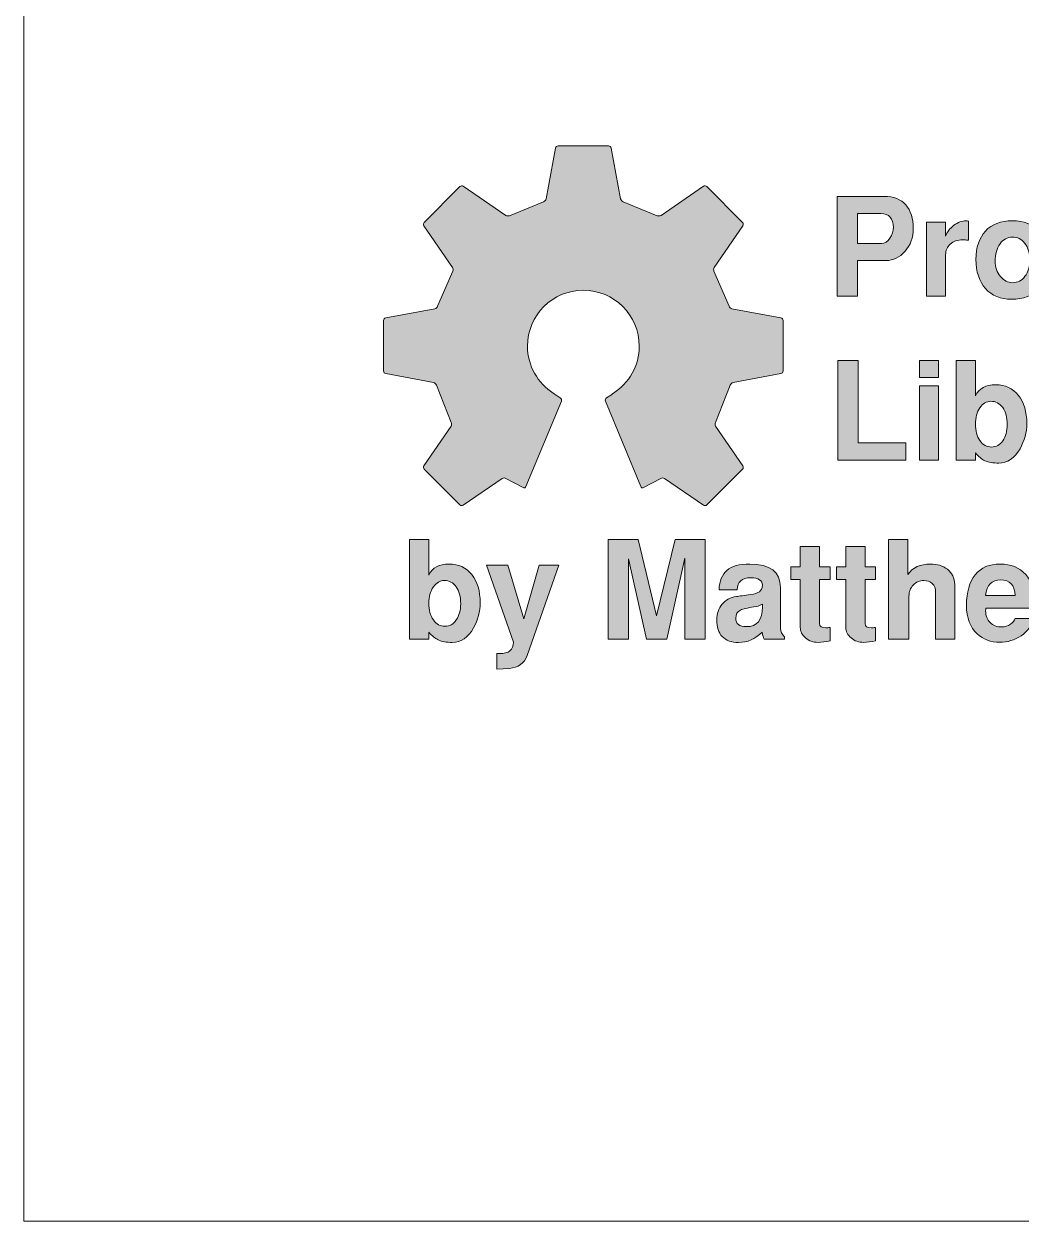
# Model space of a CAD drawing. Header units: inches. Extents: x 0.85 to 9.83, y -3.82 to -0.79.
# Drawn here: x 7.767 to 8.679, y -3.804 to -2.709 of the extents above; entities that cross this region are included whole.
import ezdxf

# ---------------------------------------------------------------- set-up
doc = ezdxf.new("R2010")
doc.units = ezdxf.units.IN
doc.header["$MEASUREMENT"] = 0
doc.layers.add('Layer 1', color=7, linetype='Continuous')

# ---------------------------------------------------------------- blocks, each defined once
blk = doc.blocks.new('block 58')
at = {"layer": 'Layer 1', "true_color": 0xed1f24}
h = blk.add_hatch(color=240, dxfattribs=at)
h.dxf.hatch_style = 2
edge = h.paths.add_edge_path()
edge.add_spline(control_points=[(8.4595, -2.9775), (8.4595, -2.9775), (8.4146, -2.9692), (8.4146, -2.9692), (8.4136, -2.969), (8.4124, -2.9679), (8.412, -2.9669), (8.412, -2.9669), (8.3982, -2.9348), (8.3982, -2.9348), (8.3977, -2.9338), (8.3978, -2.9322), (8.3985, -2.9313), (8.3985, -2.9313), (8.4246, -2.8932), (8.4246, -2.8932), (8.4252, -2.8923), (8.4251, -2.8909), (8.4243, -2.8901), (8.4243, -2.8901), (8.3916, -2.8574), (8.3916, -2.8574), (8.3909, -2.8566), (8.3895, -2.8565), (8.3885, -2.8571), (8.3885, -2.8571), (8.3498, -2.8837), (8.3498, -2.8837), (8.3488, -2.8844), (8.3473, -2.8845), (8.3463, -2.884), (8.3463, -2.884), (8.3151, -2.8713), (8.3151, -2.8713), (8.3141, -2.8709), (8.3131, -2.8697), (8.3128, -2.8686), (8.3128, -2.8686), (8.3042, -2.8222), (8.3042, -2.8222), (8.304, -2.8211), (8.3029, -2.8202), (8.3018, -2.8202), (8.3018, -2.8202), (8.2556, -2.8202), (8.2556, -2.8202), (8.2545, -2.8202), (8.2534, -2.8211), (8.2532, -2.8222), (8.2532, -2.8222), (8.2446, -2.8686), (8.2446, -2.8686), (8.2444, -2.8697), (8.2433, -2.8709), (8.2423, -2.8713), (8.2423, -2.8713), (8.2111, -2.884), (8.2111, -2.884), (8.2102, -2.8845), (8.2086, -2.8844), (8.2077, -2.8837), (8.2077, -2.8837), (8.1689, -2.8571), (8.1689, -2.8571), (8.1679, -2.8565), (8.1666, -2.8566), (8.1658, -2.8574), (8.1658, -2.8574), (8.1331, -2.8901), (8.1331, -2.8901), (8.1323, -2.8909), (8.1322, -2.8923), (8.1328, -2.8932), (8.1328, -2.8932), (8.159, -2.9313), (8.159, -2.9313), (8.1596, -2.9322), (8.1597, -2.9338), (8.1592, -2.9348), (8.1592, -2.9348), (8.1454, -2.9669), (8.1454, -2.9669), (8.1451, -2.9679), (8.1439, -2.969), (8.1428, -2.9692), (8.1428, -2.9692), (8.0979, -2.9775), (8.0979, -2.9775), (8.0968, -2.9777), (8.0959, -2.9788), (8.0959, -2.9799), (8.0959, -2.9799), (8.0959, -3.0261), (8.0959, -3.0261), (8.0959, -3.0272), (8.0968, -3.0283), (8.0979, -3.0285), (8.0979, -3.0285), (8.1417, -3.0367), (8.1417, -3.0367), (8.1428, -3.0369), (8.1439, -3.0379), (8.1443, -3.039), (8.1443, -3.039), (8.1579, -3.0731), (8.1579, -3.0731), (8.1584, -3.0741), (8.1583, -3.0757), (8.1577, -3.0766), (8.1577, -3.0766), (8.1328, -3.1129), (8.1328, -3.1129), (8.1322, -3.1138), (8.1323, -3.1152), (8.1331, -3.116), (8.1331, -3.116), (8.1658, -3.1486), (8.1658, -3.1486), (8.1666, -3.1494), (8.1679, -3.1495), (8.1689, -3.1489), (8.1689, -3.1489), (8.2045, -3.1245), (8.2045, -3.1245), (8.2054, -3.1238), (8.2069, -3.1238), (8.2079, -3.1244), (8.2079, -3.1244), (8.2236, -3.1327), (8.2236, -3.1327), (8.2246, -3.1333), (8.2257, -3.1328), (8.2262, -3.1318), (8.2262, -3.1318), (8.2586, -3.0536), (8.2586, -3.0536), (8.259, -3.0525), (8.2586, -3.0512), (8.2576, -3.0506), (8.2576, -3.0506), (8.2537, -3.0482), (8.2537, -3.0482), (8.2529, -3.0478), (8.252, -3.047), (8.2512, -3.0463), (8.237, -3.0373), (8.2276, -3.0214), (8.2276, -3.0033), (8.2276, -2.9751), (8.2505, -2.9522), (8.2787, -2.9522), (8.3069, -2.9522), (8.3298, -2.9751), (8.3298, -3.0033), (8.3298, -3.0214), (8.3204, -3.0373), (8.3062, -3.0463), (8.3054, -3.047), (8.3045, -3.0478), (8.3037, -3.0482), (8.3037, -3.0482), (8.2998, -3.0506), (8.2998, -3.0506), (8.2989, -3.0512), (8.2984, -3.0525), (8.2989, -3.0536), (8.2989, -3.0536), (8.3312, -3.1318), (8.3312, -3.1318), (8.3317, -3.1328), (8.3328, -3.1333), (8.3338, -3.1327), (8.3338, -3.1327), (8.3495, -3.1244), (8.3495, -3.1244), (8.3505, -3.1238), (8.352, -3.1238), (8.3529, -3.1245), (8.3529, -3.1245), (8.3885, -3.1489), (8.3885, -3.1489), (8.3895, -3.1495), (8.3909, -3.1494), (8.3916, -3.1486), (8.3916, -3.1486), (8.4243, -3.116), (8.4243, -3.116), (8.4251, -3.1152), (8.4252, -3.1138), (8.4246, -3.1129), (8.4246, -3.1129), (8.3997, -3.0766), (8.3997, -3.0766), (8.3991, -3.0757), (8.399, -3.0741), (8.3995, -3.0731), (8.3995, -3.0731), (8.4131, -3.039), (8.4131, -3.039), (8.4135, -3.0379), (8.4146, -3.0369), (8.4157, -3.0367), (8.4157, -3.0367), (8.4595, -3.0285), (8.4595, -3.0285), (8.4606, -3.0283), (8.4615, -3.0272), (8.4615, -3.0261), (8.4615, -3.0261), (8.4615, -2.9799), (8.4615, -2.9799), (8.4615, -2.9788), (8.4606, -2.9777), (8.4595, -2.9775)], knot_values=[0, 0, 0, 0, 0.013889, 0.013889, 0.013889, 0.027778, 0.027778, 0.027778, 0.041667, 0.041667, 0.041667, 0.055556, 0.055556, 0.055556, 0.069444, 0.069444, 0.069444, 0.083333, 0.083333, 0.083333, 0.097222, 0.097222, 0.097222, 0.111111, 0.111111, 0.111111, 0.125, 0.125, 0.125, 0.138889, 0.138889, 0.138889, 0.152778, 0.152778, 0.152778, 0.166667, 0.166667, 0.166667, 0.180556, 0.180556, 0.180556, 0.194444, 0.194444, 0.194444, 0.208333, 0.208333, 0.208333, 0.222222, 0.222222, 0.222222, 0.236111, 0.236111, 0.236111, 0.25, 0.25, 0.25, 0.263889, 0.263889, 0.263889, 0.277778, 0.277778, 0.277778, 0.291667, 0.291667, 0.291667, 0.305556, 0.305556, 0.305556, 0.319444, 0.319444, 0.319444, 0.333333, 0.333333, 0.333333, 0.347222, 0.347222, 0.347222, 0.361111, 0.361111, 0.361111, 0.375, 0.375, 0.375, 0.388889, 0.388889, 0.388889, 0.402778, 0.402778, 0.402778, 0.416667, 0.416667, 0.416667, 0.430556, 0.430556, 0.430556, 0.444444, 0.444444, 0.444444, 0.458333, 0.458333, 0.458333, 0.472222, 0.472222, 0.472222, 0.486111, 0.486111, 0.486111, 0.5, 0.5, 0.5, 0.513889, 0.513889, 0.513889, 0.527778, 0.527778, 0.527778, 0.541667, 0.541667, 0.541667, 0.555556, 0.555556, 0.555556, 0.569444, 0.569444, 0.569444, 0.583333, 0.583333, 0.583333, 0.597222, 0.597222, 0.597222, 0.611111, 0.611111, 0.611111, 0.625, 0.625, 0.625, 0.638889, 0.638889, 0.638889, 0.652778, 0.652778, 0.652778, 0.666667, 0.666667, 0.666667, 0.680556, 0.680556, 0.680556, 0.694444, 0.694444, 0.694444, 0.708333, 0.708333, 0.708333, 0.722222, 0.722222, 0.722222, 0.736111, 0.736111, 0.736111, 0.75, 0.75, 0.75, 0.763889, 0.763889, 0.763889, 0.777778, 0.777778, 0.777778, 0.791667, 0.791667, 0.791667, 0.805556, 0.805556, 0.805556, 0.819444, 0.819444, 0.819444, 0.833333, 0.833333, 0.833333, 0.847222, 0.847222, 0.847222, 0.861111, 0.861111, 0.861111, 0.875, 0.875, 0.875, 0.888889, 0.888889, 0.888889, 0.902778, 0.902778, 0.902778, 0.916667, 0.916667, 0.916667, 0.930556, 0.930556, 0.930556, 0.944444, 0.944444, 0.944444, 0.958333, 0.958333, 0.958333, 0.972222, 0.972222, 0.972222, 0.986111, 0.986111, 0.986111, 0.986111], degree=3, periodic=0)
edge.add_line((8.4595, -2.9775), (8.4595, -2.9775))
at = {"layer": 'Layer 1', "lineweight": 0}
blk.add_open_spline([(8.4595, -2.9775), (8.4595, -2.9775), (8.4146, -2.9692), (8.4146, -2.9692), (8.4136, -2.969), (8.4124, -2.9679), (8.412, -2.9669), (8.412, -2.9669), (8.3982, -2.9348), (8.3982, -2.9348), (8.3977, -2.9338), (8.3978, -2.9322), (8.3985, -2.9313), (8.3985, -2.9313), (8.4246, -2.8932), (8.4246, -2.8932), (8.4252, -2.8923), (8.4251, -2.8909), (8.4243, -2.8901), (8.4243, -2.8901), (8.3916, -2.8574), (8.3916, -2.8574), (8.3909, -2.8566), (8.3895, -2.8565), (8.3885, -2.8571), (8.3885, -2.8571), (8.3498, -2.8837), (8.3498, -2.8837), (8.3488, -2.8844), (8.3473, -2.8845), (8.3463, -2.884), (8.3463, -2.884), (8.3151, -2.8713), (8.3151, -2.8713), (8.3141, -2.8709), (8.3131, -2.8697), (8.3128, -2.8686), (8.3128, -2.8686), (8.3042, -2.8222), (8.3042, -2.8222), (8.304, -2.8211), (8.3029, -2.8202), (8.3018, -2.8202), (8.3018, -2.8202), (8.2556, -2.8202), (8.2556, -2.8202), (8.2545, -2.8202), (8.2534, -2.8211), (8.2532, -2.8222), (8.2532, -2.8222), (8.2446, -2.8686), (8.2446, -2.8686), (8.2444, -2.8697), (8.2433, -2.8709), (8.2423, -2.8713), (8.2423, -2.8713), (8.2111, -2.884), (8.2111, -2.884), (8.2102, -2.8845), (8.2086, -2.8844), (8.2077, -2.8837), (8.2077, -2.8837), (8.1689, -2.8571), (8.1689, -2.8571), (8.1679, -2.8565), (8.1666, -2.8566), (8.1658, -2.8574), (8.1658, -2.8574), (8.1331, -2.8901), (8.1331, -2.8901), (8.1323, -2.8909), (8.1322, -2.8923), (8.1328, -2.8932), (8.1328, -2.8932), (8.159, -2.9313), (8.159, -2.9313), (8.1596, -2.9322), (8.1597, -2.9338), (8.1592, -2.9348), (8.1592, -2.9348), (8.1454, -2.9669), (8.1454, -2.9669), (8.1451, -2.9679), (8.1439, -2.969), (8.1428, -2.9692), (8.1428, -2.9692), (8.0979, -2.9775), (8.0979, -2.9775), (8.0968, -2.9777), (8.0959, -2.9788), (8.0959, -2.9799), (8.0959, -2.9799), (8.0959, -3.0261), (8.0959, -3.0261), (8.0959, -3.0272), (8.0968, -3.0283), (8.0979, -3.0285), (8.0979, -3.0285), (8.1417, -3.0367), (8.1417, -3.0367), (8.1428, -3.0369), (8.1439, -3.0379), (8.1443, -3.039), (8.1443, -3.039), (8.1579, -3.0731), (8.1579, -3.0731), (8.1584, -3.0741), (8.1583, -3.0757), (8.1577, -3.0766), (8.1577, -3.0766), (8.1328, -3.1129), (8.1328, -3.1129), (8.1322, -3.1138), (8.1323, -3.1152), (8.1331, -3.116), (8.1331, -3.116), (8.1658, -3.1486), (8.1658, -3.1486), (8.1666, -3.1494), (8.1679, -3.1495), (8.1689, -3.1489), (8.1689, -3.1489), (8.2045, -3.1245), (8.2045, -3.1245), (8.2054, -3.1238), (8.2069, -3.1238), (8.2079, -3.1244), (8.2079, -3.1244), (8.2236, -3.1327), (8.2236, -3.1327), (8.2246, -3.1333), (8.2257, -3.1328), (8.2262, -3.1318), (8.2262, -3.1318), (8.2586, -3.0536), (8.2586, -3.0536), (8.259, -3.0525), (8.2586, -3.0512), (8.2576, -3.0506), (8.2576, -3.0506), (8.2537, -3.0482), (8.2537, -3.0482), (8.2529, -3.0478), (8.252, -3.047), (8.2512, -3.0463), (8.237, -3.0373), (8.2276, -3.0214), (8.2276, -3.0033), (8.2276, -2.9751), (8.2505, -2.9522), (8.2787, -2.9522), (8.3069, -2.9522), (8.3298, -2.9751), (8.3298, -3.0033), (8.3298, -3.0214), (8.3204, -3.0373), (8.3062, -3.0463), (8.3054, -3.047), (8.3045, -3.0478), (8.3037, -3.0482), (8.3037, -3.0482), (8.2998, -3.0506), (8.2998, -3.0506), (8.2989, -3.0512), (8.2984, -3.0525), (8.2989, -3.0536), (8.2989, -3.0536), (8.3312, -3.1318), (8.3312, -3.1318), (8.3317, -3.1328), (8.3328, -3.1333), (8.3338, -3.1327), (8.3338, -3.1327), (8.3495, -3.1244), (8.3495, -3.1244), (8.3505, -3.1238), (8.352, -3.1238), (8.3529, -3.1245), (8.3529, -3.1245), (8.3885, -3.1489), (8.3885, -3.1489), (8.3895, -3.1495), (8.3909, -3.1494), (8.3916, -3.1486), (8.3916, -3.1486), (8.4243, -3.116), (8.4243, -3.116), (8.4251, -3.1152), (8.4252, -3.1138), (8.4246, -3.1129), (8.4246, -3.1129), (8.3997, -3.0766), (8.3997, -3.0766), (8.3991, -3.0757), (8.399, -3.0741), (8.3995, -3.0731), (8.3995, -3.0731), (8.4131, -3.039), (8.4131, -3.039), (8.4135, -3.0379), (8.4146, -3.0369), (8.4157, -3.0367), (8.4157, -3.0367), (8.4595, -3.0285), (8.4595, -3.0285), (8.4606, -3.0283), (8.4615, -3.0272), (8.4615, -3.0261), (8.4615, -3.0261), (8.4615, -2.9799), (8.4615, -2.9799), (8.4615, -2.9788), (8.4606, -2.9777), (8.4595, -2.9775)], degree=3, knots=[0, 0, 0, 0, 1, 1, 1, 2, 2, 2, 3, 3, 3, 4, 4, 4, 5, 5, 5, 6, 6, 6, 7, 7, 7, 8, 8, 8, 9, 9, 9, 10, 10, 10, 11, 11, 11, 12, 12, 12, 13, 13, 13, 14, 14, 14, 15, 15, 15, 16, 16, 16, 17, 17, 17, 18, 18, 18, 19, 19, 19, 20, 20, 20, 21, 21, 21, 22, 22, 22, 23, 23, 23, 24, 24, 24, 25, 25, 25, 26, 26, 26, 27, 27, 27, 28, 28, 28, 29, 29, 29, 30, 30, 30, 31, 31, 31, 32, 32, 32, 33, 33, 33, 34, 34, 34, 35, 35, 35, 36, 36, 36, 37, 37, 37, 38, 38, 38, 39, 39, 39, 40, 40, 40, 41, 41, 41, 42, 42, 42, 43, 43, 43, 44, 44, 44, 45, 45, 45, 46, 46, 46, 47, 47, 47, 48, 48, 48, 49, 49, 49, 50, 50, 50, 51, 51, 51, 52, 52, 52, 53, 53, 53, 54, 54, 54, 55, 55, 55, 56, 56, 56, 57, 57, 57, 58, 58, 58, 59, 59, 59, 60, 60, 60, 61, 61, 61, 62, 62, 62, 63, 63, 63, 64, 64, 64, 65, 65, 65, 66, 66, 66, 67, 67, 67, 68, 68, 68, 69, 69, 69, 70, 70, 70, 71, 71, 71, 71], dxfattribs=at)
blk = doc.blocks.new('block 60')
at = {"layer": 'Layer 1', "true_color": 0xed1f24}
h = blk.add_hatch(color=240, dxfattribs=at)
h.dxf.hatch_style = 2
edge = h.paths.add_edge_path()
edge.add_spline(control_points=[(8.5805, -2.8956), (8.5805, -2.904), (8.578, -2.911), (8.573, -2.9166), (8.568, -2.9222), (8.5622, -2.9251), (8.5557, -2.9251), (8.5557, -2.9251), (8.5296, -2.9251), (8.5296, -2.9251), (8.5296, -2.9251), (8.5296, -2.9576), (8.5296, -2.9576), (8.5296, -2.9576), (8.5109, -2.9576), (8.5109, -2.9576), (8.5109, -2.9576), (8.5109, -2.8664), (8.5109, -2.8664), (8.5109, -2.8664), (8.5537, -2.8664), (8.5537, -2.8664), (8.5626, -2.8664), (8.5692, -2.869), (8.5737, -2.8742), (8.5782, -2.8794), (8.5805, -2.8865), (8.5805, -2.8956)], knot_values=[0, 0, 0, 0, 1, 1, 1, 2, 2, 2, 3, 3, 3, 4, 4, 4, 5, 5, 5, 6, 6, 6, 7, 7, 7, 8, 8, 8, 9, 9, 9, 9], degree=3, periodic=1)
edge = h.paths.add_edge_path()
edge.add_spline(control_points=[(8.5624, -2.8944), (8.5624, -2.8907), (8.5614, -2.8877), (8.5594, -2.8854), (8.5574, -2.8832), (8.5546, -2.8821), (8.551, -2.8821), (8.551, -2.8821), (8.5296, -2.8821), (8.5296, -2.8821), (8.5296, -2.8821), (8.5296, -2.9094), (8.5296, -2.9094), (8.5296, -2.9094), (8.5515, -2.9094), (8.5515, -2.9094), (8.5545, -2.9094), (8.5571, -2.9078), (8.5592, -2.9046), (8.5613, -2.9016), (8.5624, -2.8982), (8.5624, -2.8944)], knot_values=[0, 0, 0, 0, 1, 1, 1, 2, 2, 2, 3, 3, 3, 4, 4, 4, 5, 5, 5, 6, 6, 6, 7, 7, 7, 7], degree=3, periodic=1)
h = blk.add_hatch(color=240, dxfattribs=at)
h.dxf.hatch_style = 2
edge = h.paths.add_edge_path()
edge.add_spline(control_points=[(8.631, -2.9064), (8.6286, -2.9062), (8.6269, -2.9061), (8.6259, -2.9061), (8.6209, -2.9061), (8.6171, -2.9074), (8.6143, -2.91), (8.6115, -2.9126), (8.6101, -2.9159), (8.6101, -2.9199), (8.6101, -2.9199), (8.6101, -2.9576), (8.6101, -2.9576), (8.6101, -2.9576), (8.5926, -2.9576), (8.5926, -2.9576), (8.5926, -2.9576), (8.5926, -2.8898), (8.5926, -2.8898), (8.5926, -2.8898), (8.6101, -2.8898), (8.6101, -2.8898), (8.6101, -2.8898), (8.6101, -2.9029), (8.6101, -2.9029), (8.6114, -2.8989), (8.6139, -2.8956), (8.6176, -2.8928), (8.6214, -2.8901), (8.6251, -2.8887), (8.6289, -2.8887), (8.6293, -2.8887), (8.63, -2.8888), (8.631, -2.8889), (8.631, -2.8889), (8.631, -2.9064), (8.631, -2.9064)], knot_values=[0, 0, 0, 0, 1, 1, 1, 2, 2, 2, 3, 3, 3, 4, 4, 4, 5, 5, 5, 6, 6, 6, 7, 7, 7, 8, 8, 8, 9, 9, 9, 10, 10, 10, 11, 11, 11, 12, 12, 12, 12], degree=3, periodic=1)
h = blk.add_hatch(color=240, dxfattribs=at)
h.dxf.hatch_style = 2
edge = h.paths.add_edge_path()
edge.add_spline(control_points=[(8.7046, -2.9246), (8.7046, -2.936), (8.7016, -2.9448), (8.6957, -2.9511), (8.6897, -2.9573), (8.6813, -2.9604), (8.6705, -2.9604), (8.6604, -2.9604), (8.6524, -2.9572), (8.6466, -2.9507), (8.6408, -2.9442), (8.6379, -2.9353), (8.6379, -2.9241), (8.6379, -2.913), (8.6408, -2.9043), (8.6466, -2.8981), (8.6524, -2.8918), (8.6606, -2.8887), (8.6712, -2.8887), (8.6817, -2.8887), (8.6899, -2.8919), (8.6958, -2.8982), (8.7017, -2.9045), (8.7046, -2.9133), (8.7046, -2.9246)], knot_values=[0, 0, 0, 0, 1, 1, 1, 2, 2, 2, 3, 3, 3, 4, 4, 4, 5, 5, 5, 6, 6, 6, 7, 7, 7, 8, 8, 8, 8], degree=3, periodic=1)
edge = h.paths.add_edge_path()
edge.add_spline(control_points=[(8.6871, -2.9246), (8.6871, -2.9184), (8.6856, -2.9133), (8.6826, -2.9094), (8.6796, -2.9055), (8.6758, -2.9036), (8.6712, -2.9036), (8.6666, -2.9036), (8.6629, -2.9056), (8.6599, -2.9098), (8.657, -2.9139), (8.6555, -2.9193), (8.6555, -2.9257), (8.6555, -2.9311), (8.657, -2.9358), (8.6602, -2.9396), (8.6633, -2.9434), (8.6671, -2.9453), (8.6715, -2.9453), (8.6761, -2.9453), (8.6798, -2.9434), (8.6827, -2.9395), (8.6856, -2.9357), (8.6871, -2.9307), (8.6871, -2.9246)], knot_values=[0, 0, 0, 0, 1, 1, 1, 2, 2, 2, 3, 3, 3, 4, 4, 4, 5, 5, 5, 6, 6, 6, 7, 7, 7, 8, 8, 8, 8], degree=3, periodic=1)
h = blk.add_hatch(color=240, dxfattribs=at)
h.dxf.hatch_style = 2
h.paths.add_polyline_path([(8.5737, -3.1076), (8.5114, -3.1076), (8.5114, -3.0164), (8.5301, -3.0164), (8.5301, -3.0919), (8.5737, -3.0919)])
h = blk.add_hatch(color=240, dxfattribs=at)
h.dxf.hatch_style = 2
h.paths.add_polyline_path([(8.6037, -3.0321), (8.5862, -3.0321), (8.5862, -3.0164), (8.6037, -3.0164)])
h.paths.add_polyline_path([(8.6037, -3.1076), (8.5862, -3.1076), (8.5862, -3.0398), (8.6037, -3.0398)])
h = blk.add_hatch(color=240, dxfattribs=at)
h.dxf.hatch_style = 2
edge = h.paths.add_edge_path()
edge.add_spline(control_points=[(8.6844, -3.0741), (8.6844, -3.0822), (8.6823, -3.0899), (8.6782, -3.0972), (8.6732, -3.106), (8.6667, -3.1104), (8.6587, -3.1104), (8.6536, -3.1104), (8.6493, -3.1097), (8.646, -3.1082), (8.6431, -3.1068), (8.6402, -3.1044), (8.6374, -3.1011), (8.6374, -3.1011), (8.6374, -3.1076), (8.6374, -3.1076), (8.6374, -3.1076), (8.6199, -3.1076), (8.6199, -3.1076), (8.6199, -3.1076), (8.6199, -3.0164), (8.6199, -3.0164), (8.6199, -3.0164), (8.6374, -3.0164), (8.6374, -3.0164), (8.6374, -3.0164), (8.6374, -3.0488), (8.6374, -3.0488), (8.6406, -3.0421), (8.6468, -3.0387), (8.6559, -3.0387), (8.6646, -3.0387), (8.6715, -3.0419), (8.6767, -3.0484), (8.6818, -3.0549), (8.6844, -3.0635), (8.6844, -3.0741)], knot_values=[0, 0, 0, 0, 1, 1, 1, 2, 2, 2, 3, 3, 3, 4, 4, 4, 5, 5, 5, 6, 6, 6, 7, 7, 7, 8, 8, 8, 9, 9, 9, 10, 10, 10, 11, 11, 11, 12, 12, 12, 12], degree=3, periodic=1)
edge = h.paths.add_edge_path()
edge.add_spline(control_points=[(8.6665, -3.0751), (8.6665, -3.0686), (8.6651, -3.0635), (8.6624, -3.0596), (8.6596, -3.0557), (8.656, -3.0538), (8.6515, -3.0538), (8.6476, -3.0538), (8.6443, -3.0558), (8.6415, -3.0597), (8.6387, -3.0637), (8.6374, -3.0687), (8.6374, -3.0747), (8.6374, -3.0809), (8.6387, -3.0859), (8.6415, -3.0898), (8.6442, -3.0937), (8.6478, -3.0957), (8.6522, -3.0957), (8.6564, -3.0957), (8.6598, -3.0937), (8.6625, -3.0899), (8.6652, -3.086), (8.6665, -3.0811), (8.6665, -3.0751)], knot_values=[0, 0, 0, 0, 1, 1, 1, 2, 2, 2, 3, 3, 3, 4, 4, 4, 5, 5, 5, 6, 6, 6, 7, 7, 7, 8, 8, 8, 8], degree=3, periodic=1)
at = {"layer": 'Layer 1', "lineweight": 0}
for points in [[(8.5737, -3.1076), (8.5114, -3.1076), (8.5114, -3.0164), (8.5301, -3.0164), (8.5301, -3.0919), (8.5737, -3.0919), (8.5737, -3.1076)], [(8.6037, -3.0321), (8.5862, -3.0321), (8.5862, -3.0164), (8.6037, -3.0164), (8.6037, -3.0321)], [(8.6037, -3.1076), (8.5862, -3.1076), (8.5862, -3.0398), (8.6037, -3.0398), (8.6037, -3.1076)]]:
    blk.add_lwpolyline(points, dxfattribs=at)
for points, knots in [([(8.5805, -2.8956), (8.5805, -2.904), (8.578, -2.911), (8.573, -2.9166), (8.568, -2.9222), (8.5622, -2.9251), (8.5557, -2.9251), (8.5557, -2.9251), (8.5296, -2.9251), (8.5296, -2.9251), (8.5296, -2.9251), (8.5296, -2.9576), (8.5296, -2.9576), (8.5296, -2.9576), (8.5109, -2.9576), (8.5109, -2.9576), (8.5109, -2.9576), (8.5109, -2.8664), (8.5109, -2.8664), (8.5109, -2.8664), (8.5537, -2.8664), (8.5537, -2.8664), (8.5626, -2.8664), (8.5692, -2.869), (8.5737, -2.8742), (8.5782, -2.8794), (8.5805, -2.8865), (8.5805, -2.8956)], [0, 0, 0, 0, 1, 1, 1, 2, 2, 2, 3, 3, 3, 4, 4, 4, 5, 5, 5, 6, 6, 6, 7, 7, 7, 8, 8, 8, 9, 9, 9, 9]), ([(8.5624, -2.8944), (8.5624, -2.8907), (8.5614, -2.8877), (8.5594, -2.8854), (8.5574, -2.8832), (8.5546, -2.8821), (8.551, -2.8821), (8.551, -2.8821), (8.5296, -2.8821), (8.5296, -2.8821), (8.5296, -2.8821), (8.5296, -2.9094), (8.5296, -2.9094), (8.5296, -2.9094), (8.5515, -2.9094), (8.5515, -2.9094), (8.5545, -2.9094), (8.5571, -2.9078), (8.5592, -2.9046), (8.5613, -2.9016), (8.5624, -2.8982), (8.5624, -2.8944)], [0, 0, 0, 0, 1, 1, 1, 2, 2, 2, 3, 3, 3, 4, 4, 4, 5, 5, 5, 6, 6, 6, 7, 7, 7, 7]), ([(8.631, -2.9064), (8.6286, -2.9062), (8.6269, -2.9061), (8.6259, -2.9061), (8.6209, -2.9061), (8.6171, -2.9074), (8.6143, -2.91), (8.6115, -2.9126), (8.6101, -2.9159), (8.6101, -2.9199), (8.6101, -2.9199), (8.6101, -2.9576), (8.6101, -2.9576), (8.6101, -2.9576), (8.5926, -2.9576), (8.5926, -2.9576), (8.5926, -2.9576), (8.5926, -2.8898), (8.5926, -2.8898), (8.5926, -2.8898), (8.6101, -2.8898), (8.6101, -2.8898), (8.6101, -2.8898), (8.6101, -2.9029), (8.6101, -2.9029), (8.6114, -2.8989), (8.6139, -2.8956), (8.6176, -2.8928), (8.6214, -2.8901), (8.6251, -2.8887), (8.6289, -2.8887), (8.6293, -2.8887), (8.63, -2.8888), (8.631, -2.8889), (8.631, -2.8889), (8.631, -2.9064), (8.631, -2.9064)], [0, 0, 0, 0, 1, 1, 1, 2, 2, 2, 3, 3, 3, 4, 4, 4, 5, 5, 5, 6, 6, 6, 7, 7, 7, 8, 8, 8, 9, 9, 9, 10, 10, 10, 11, 11, 11, 12, 12, 12, 12]), ([(8.7046, -2.9246), (8.7046, -2.936), (8.7016, -2.9448), (8.6957, -2.9511), (8.6897, -2.9573), (8.6813, -2.9604), (8.6705, -2.9604), (8.6604, -2.9604), (8.6524, -2.9572), (8.6466, -2.9507), (8.6408, -2.9442), (8.6379, -2.9353), (8.6379, -2.9241), (8.6379, -2.913), (8.6408, -2.9043), (8.6466, -2.8981), (8.6524, -2.8918), (8.6606, -2.8887), (8.6712, -2.8887), (8.6817, -2.8887), (8.6899, -2.8919), (8.6958, -2.8982), (8.7017, -2.9045), (8.7046, -2.9133), (8.7046, -2.9246)], [0, 0, 0, 0, 1, 1, 1, 2, 2, 2, 3, 3, 3, 4, 4, 4, 5, 5, 5, 6, 6, 6, 7, 7, 7, 8, 8, 8, 8]), ([(8.6871, -2.9246), (8.6871, -2.9184), (8.6856, -2.9133), (8.6826, -2.9094), (8.6796, -2.9055), (8.6758, -2.9036), (8.6712, -2.9036), (8.6666, -2.9036), (8.6629, -2.9056), (8.6599, -2.9098), (8.657, -2.9139), (8.6555, -2.9193), (8.6555, -2.9257), (8.6555, -2.9311), (8.657, -2.9358), (8.6602, -2.9396), (8.6633, -2.9434), (8.6671, -2.9453), (8.6715, -2.9453), (8.6761, -2.9453), (8.6798, -2.9434), (8.6827, -2.9395), (8.6856, -2.9357), (8.6871, -2.9307), (8.6871, -2.9246)], [0, 0, 0, 0, 1, 1, 1, 2, 2, 2, 3, 3, 3, 4, 4, 4, 5, 5, 5, 6, 6, 6, 7, 7, 7, 8, 8, 8, 8]), ([(8.6844, -3.0741), (8.6844, -3.0822), (8.6823, -3.0899), (8.6782, -3.0972), (8.6732, -3.106), (8.6667, -3.1104), (8.6587, -3.1104), (8.6536, -3.1104), (8.6493, -3.1097), (8.646, -3.1082), (8.6431, -3.1068), (8.6402, -3.1044), (8.6374, -3.1011), (8.6374, -3.1011), (8.6374, -3.1076), (8.6374, -3.1076), (8.6374, -3.1076), (8.6199, -3.1076), (8.6199, -3.1076), (8.6199, -3.1076), (8.6199, -3.0164), (8.6199, -3.0164), (8.6199, -3.0164), (8.6374, -3.0164), (8.6374, -3.0164), (8.6374, -3.0164), (8.6374, -3.0488), (8.6374, -3.0488), (8.6406, -3.0421), (8.6468, -3.0387), (8.6559, -3.0387), (8.6646, -3.0387), (8.6715, -3.0419), (8.6767, -3.0484), (8.6818, -3.0549), (8.6844, -3.0635), (8.6844, -3.0741)], [0, 0, 0, 0, 1, 1, 1, 2, 2, 2, 3, 3, 3, 4, 4, 4, 5, 5, 5, 6, 6, 6, 7, 7, 7, 8, 8, 8, 9, 9, 9, 10, 10, 10, 11, 11, 11, 12, 12, 12, 12]), ([(8.6665, -3.0751), (8.6665, -3.0686), (8.6651, -3.0635), (8.6624, -3.0596), (8.6596, -3.0557), (8.656, -3.0538), (8.6515, -3.0538), (8.6476, -3.0538), (8.6443, -3.0558), (8.6415, -3.0597), (8.6387, -3.0637), (8.6374, -3.0687), (8.6374, -3.0747), (8.6374, -3.0809), (8.6387, -3.0859), (8.6415, -3.0898), (8.6442, -3.0937), (8.6478, -3.0957), (8.6522, -3.0957), (8.6564, -3.0957), (8.6598, -3.0937), (8.6625, -3.0899), (8.6652, -3.086), (8.6665, -3.0811), (8.6665, -3.0751)], [0, 0, 0, 0, 1, 1, 1, 2, 2, 2, 3, 3, 3, 4, 4, 4, 5, 5, 5, 6, 6, 6, 7, 7, 7, 8, 8, 8, 8])]:
    blk.add_open_spline(points, degree=3, knots=knots, dxfattribs=at)
blk = doc.blocks.new('block 59')
at = {"layer": 'Layer 1'}
blk.add_blockref('block 60', (0, 0), dxfattribs=at)
blk = doc.blocks.new('block 61')
at = {"layer": 'Layer 1', "true_color": 0xed1f24}
h = blk.add_hatch(color=240, dxfattribs=at)
h.dxf.hatch_style = 2
edge = h.paths.add_edge_path()
edge.add_spline(control_points=[(8.1843, -3.238), (8.1843, -3.2462), (8.1823, -3.2539), (8.1782, -3.2612), (8.1732, -3.27), (8.1667, -3.2744), (8.1587, -3.2744), (8.1536, -3.2744), (8.1493, -3.2737), (8.146, -3.2722), (8.1431, -3.2707), (8.1402, -3.2684), (8.1373, -3.265), (8.1373, -3.265), (8.1373, -3.2715), (8.1373, -3.2715), (8.1373, -3.2715), (8.1198, -3.2715), (8.1198, -3.2715), (8.1198, -3.2715), (8.1198, -3.1804), (8.1198, -3.1804), (8.1198, -3.1804), (8.1373, -3.1804), (8.1373, -3.1804), (8.1373, -3.1804), (8.1373, -3.2128), (8.1373, -3.2128), (8.1406, -3.206), (8.1468, -3.2027), (8.1558, -3.2027), (8.1646, -3.2027), (8.1715, -3.2059), (8.1767, -3.2124), (8.1818, -3.2189), (8.1843, -3.2275), (8.1843, -3.238)], knot_values=[0, 0, 0, 0, 1, 1, 1, 2, 2, 2, 3, 3, 3, 4, 4, 4, 5, 5, 5, 6, 6, 6, 7, 7, 7, 8, 8, 8, 9, 9, 9, 10, 10, 10, 11, 11, 11, 12, 12, 12, 12], degree=3, periodic=1)
edge = h.paths.add_edge_path()
edge.add_spline(control_points=[(8.1665, -3.239), (8.1665, -3.2326), (8.1651, -3.2275), (8.1624, -3.2236), (8.1596, -3.2197), (8.156, -3.2178), (8.1515, -3.2178), (8.1476, -3.2178), (8.1443, -3.2198), (8.1415, -3.2237), (8.1387, -3.2277), (8.1373, -3.2327), (8.1373, -3.2387), (8.1373, -3.2448), (8.1387, -3.2499), (8.1415, -3.2538), (8.1442, -3.2577), (8.1478, -3.2597), (8.1522, -3.2597), (8.1564, -3.2597), (8.1598, -3.2577), (8.1625, -3.2538), (8.1651, -3.25), (8.1665, -3.245), (8.1665, -3.239)], knot_values=[0, 0, 0, 0, 1, 1, 1, 2, 2, 2, 3, 3, 3, 4, 4, 4, 5, 5, 5, 6, 6, 6, 7, 7, 7, 8, 8, 8, 8], degree=3, periodic=1)
h = blk.add_hatch(color=240, dxfattribs=at)
h.dxf.hatch_style = 2
h.paths.add_polyline_path([(8.3901, -3.2715), (8.3714, -3.2715), (8.3714, -3.1975), (8.3551, -3.2715), (8.3364, -3.2715), (8.3201, -3.1979), (8.3201, -3.2715), (8.3014, -3.2715), (8.3014, -3.1804), (8.3288, -3.1804), (8.3457, -3.2502), (8.3628, -3.1804), (8.3901, -3.1804)])
h = blk.add_hatch(color=240, dxfattribs=at)
h.dxf.hatch_style = 2
edge = h.paths.add_edge_path()
edge.add_spline(control_points=[(8.5045, -3.2729), (8.5004, -3.2739), (8.4967, -3.2744), (8.4934, -3.2744), (8.4889, -3.2744), (8.4851, -3.2731), (8.482, -3.2703), (8.4788, -3.2676), (8.4772, -3.2644), (8.4772, -3.2607), (8.4772, -3.2607), (8.4772, -3.2168), (8.4772, -3.2168), (8.4772, -3.2168), (8.4686, -3.2168), (8.4686, -3.2168), (8.4686, -3.2168), (8.4686, -3.2052), (8.4686, -3.2052), (8.4686, -3.2052), (8.4772, -3.2052), (8.4772, -3.2052), (8.4772, -3.2052), (8.4772, -3.1868), (8.4772, -3.1868), (8.4772, -3.1868), (8.4947, -3.1868), (8.4947, -3.1868), (8.4947, -3.1868), (8.4947, -3.2052), (8.4947, -3.2052), (8.4947, -3.2052), (8.5045, -3.2052), (8.5045, -3.2052), (8.5045, -3.2052), (8.5045, -3.2168), (8.5045, -3.2168), (8.5045, -3.2168), (8.4947, -3.2168), (8.4947, -3.2168), (8.4947, -3.2168), (8.4947, -3.2572), (8.4947, -3.2572), (8.4947, -3.2597), (8.4967, -3.261), (8.5006, -3.261), (8.5015, -3.261), (8.5028, -3.2609), (8.5045, -3.2608), (8.5045, -3.2608), (8.5045, -3.2729), (8.5045, -3.2729)], knot_values=[0, 0, 0, 0, 1, 1, 1, 2, 2, 2, 3, 3, 3, 4, 4, 4, 5, 5, 5, 6, 6, 6, 7, 7, 7, 8, 8, 8, 9, 9, 9, 10, 10, 10, 11, 11, 11, 12, 12, 12, 13, 13, 13, 14, 14, 14, 15, 15, 15, 16, 16, 16, 17, 17, 17, 17], degree=3, periodic=1)
h = blk.add_hatch(color=240, dxfattribs=at)
h.dxf.hatch_style = 2
edge = h.paths.add_edge_path()
edge.add_spline(control_points=[(8.5461, -3.2729), (8.542, -3.2739), (8.5383, -3.2744), (8.535, -3.2744), (8.5306, -3.2744), (8.5268, -3.2731), (8.5236, -3.2703), (8.5204, -3.2676), (8.5189, -3.2644), (8.5189, -3.2607), (8.5189, -3.2607), (8.5189, -3.2168), (8.5189, -3.2168), (8.5189, -3.2168), (8.5102, -3.2168), (8.5102, -3.2168), (8.5102, -3.2168), (8.5102, -3.2052), (8.5102, -3.2052), (8.5102, -3.2052), (8.5189, -3.2052), (8.5189, -3.2052), (8.5189, -3.2052), (8.5189, -3.1868), (8.5189, -3.1868), (8.5189, -3.1868), (8.5364, -3.1868), (8.5364, -3.1868), (8.5364, -3.1868), (8.5364, -3.2052), (8.5364, -3.2052), (8.5364, -3.2052), (8.5461, -3.2052), (8.5461, -3.2052), (8.5461, -3.2052), (8.5461, -3.2168), (8.5461, -3.2168), (8.5461, -3.2168), (8.5364, -3.2168), (8.5364, -3.2168), (8.5364, -3.2168), (8.5364, -3.2572), (8.5364, -3.2572), (8.5364, -3.2597), (8.5383, -3.261), (8.5422, -3.261), (8.5431, -3.261), (8.5444, -3.2609), (8.5461, -3.2608), (8.5461, -3.2608), (8.5461, -3.2729), (8.5461, -3.2729)], knot_values=[0, 0, 0, 0, 1, 1, 1, 2, 2, 2, 3, 3, 3, 4, 4, 4, 5, 5, 5, 6, 6, 6, 7, 7, 7, 8, 8, 8, 9, 9, 9, 10, 10, 10, 11, 11, 11, 12, 12, 12, 13, 13, 13, 14, 14, 14, 15, 15, 15, 16, 16, 16, 17, 17, 17, 17], degree=3, periodic=1)
h = blk.add_hatch(color=240, dxfattribs=at)
h.dxf.hatch_style = 2
edge = h.paths.add_edge_path()
edge.add_spline(control_points=[(8.6184, -3.2715), (8.6184, -3.2715), (8.6009, -3.2715), (8.6009, -3.2715), (8.6009, -3.2715), (8.6009, -3.2283), (8.6009, -3.2283), (8.6009, -3.2251), (8.5999, -3.2225), (8.5979, -3.2206), (8.5959, -3.2187), (8.5933, -3.2178), (8.5902, -3.2178), (8.5863, -3.2178), (8.5831, -3.2191), (8.5805, -3.2219), (8.5779, -3.2246), (8.5766, -3.228), (8.5766, -3.2321), (8.5766, -3.2321), (8.5766, -3.2715), (8.5766, -3.2715), (8.5766, -3.2715), (8.5578, -3.2715), (8.5578, -3.2715), (8.5578, -3.2715), (8.5578, -3.1804), (8.5578, -3.1804), (8.5578, -3.1804), (8.5754, -3.1804), (8.5754, -3.1804), (8.5754, -3.1804), (8.5754, -3.2123), (8.5754, -3.2123), (8.5801, -3.2059), (8.5871, -3.2027), (8.5963, -3.2027), (8.6024, -3.2027), (8.6076, -3.2043), (8.6117, -3.2075), (8.6161, -3.211), (8.6184, -3.2156), (8.6184, -3.2213), (8.6184, -3.2213), (8.6184, -3.2715), (8.6184, -3.2715)], knot_values=[0, 0, 0, 0, 1, 1, 1, 2, 2, 2, 3, 3, 3, 4, 4, 4, 5, 5, 5, 6, 6, 6, 7, 7, 7, 8, 8, 8, 9, 9, 9, 10, 10, 10, 11, 11, 11, 12, 12, 12, 13, 13, 13, 14, 14, 14, 15, 15, 15, 15], degree=3, periodic=1)
h = blk.add_hatch(color=240, dxfattribs=at)
h.dxf.hatch_style = 2
edge = h.paths.add_edge_path()
edge.add_spline(control_points=[(8.2562, -3.2038), (8.2562, -3.2038), (8.2272, -3.2865), (8.2272, -3.2865), (8.2247, -3.2936), (8.2193, -3.2975), (8.211, -3.2982), (8.211, -3.2982), (8.1995, -3.299), (8.1995, -3.299), (8.1995, -3.299), (8.1995, -3.2847), (8.1995, -3.2847), (8.1995, -3.2847), (8.2021, -3.2847), (8.2021, -3.2847), (8.2105, -3.2847), (8.2147, -3.2812), (8.2147, -3.2742), (8.2147, -3.2742), (8.1901, -3.2038), (8.1901, -3.2038), (8.1901, -3.2038), (8.2095, -3.2038), (8.2095, -3.2038), (8.2095, -3.2038), (8.2241, -3.2529), (8.2241, -3.2529), (8.2241, -3.2529), (8.2382, -3.2038), (8.2382, -3.2038), (8.2382, -3.2038), (8.2562, -3.2038), (8.2562, -3.2038)], knot_values=[0, 0, 0, 0, 1, 1, 1, 2, 2, 2, 3, 3, 3, 4, 4, 4, 5, 5, 5, 6, 6, 6, 7, 7, 7, 8, 8, 8, 9, 9, 9, 10, 10, 10, 11, 11, 11, 11], degree=3, periodic=1)
h = blk.add_hatch(color=240, dxfattribs=at)
h.dxf.hatch_style = 2
edge = h.paths.add_edge_path()
edge.add_spline(control_points=[(8.4628, -3.2715), (8.4628, -3.2715), (8.4442, -3.2715), (8.4442, -3.2715), (8.4434, -3.2702), (8.4428, -3.268), (8.4423, -3.2649), (8.4359, -3.2713), (8.4287, -3.2745), (8.4207, -3.2745), (8.4142, -3.2745), (8.4093, -3.2727), (8.4058, -3.2691), (8.4024, -3.2655), (8.4007, -3.2603), (8.4007, -3.2537), (8.4007, -3.2482), (8.4024, -3.2434), (8.4056, -3.2395), (8.4088, -3.2356), (8.4132, -3.2332), (8.4187, -3.2324), (8.4213, -3.2321), (8.4257, -3.2315), (8.4319, -3.2307), (8.4355, -3.2301), (8.4382, -3.2292), (8.4398, -3.228), (8.4414, -3.2268), (8.4423, -3.2248), (8.4425, -3.2222), (8.4427, -3.2176), (8.4391, -3.2153), (8.4316, -3.2153), (8.4238, -3.2153), (8.4197, -3.2189), (8.4195, -3.2263), (8.4195, -3.2263), (8.4028, -3.2263), (8.4028, -3.2263), (8.4032, -3.2183), (8.4056, -3.2123), (8.41, -3.2085), (8.4145, -3.2046), (8.4215, -3.2027), (8.431, -3.2027), (8.4496, -3.2027), (8.459, -3.2099), (8.459, -3.2243), (8.459, -3.2243), (8.459, -3.2617), (8.459, -3.2617), (8.459, -3.2646), (8.4603, -3.2671), (8.4628, -3.2693), (8.4628, -3.2693), (8.4628, -3.2715), (8.4628, -3.2715)], knot_values=[0, 0, 0, 0, 1, 1, 1, 2, 2, 2, 3, 3, 3, 4, 4, 4, 5, 5, 5, 6, 6, 6, 7, 7, 7, 8, 8, 8, 9, 9, 9, 10, 10, 10, 11, 11, 11, 12, 12, 12, 13, 13, 13, 14, 14, 14, 15, 15, 15, 16, 16, 16, 17, 17, 17, 18, 18, 18, 19, 19, 19, 19], degree=3, periodic=1)
edge = h.paths.add_edge_path()
edge.add_spline(control_points=[(8.4425, -3.242), (8.4425, -3.242), (8.4425, -3.2394), (8.4425, -3.2394), (8.44, -3.2408), (8.4374, -3.2417), (8.4348, -3.242), (8.4287, -3.2428), (8.4246, -3.2437), (8.4225, -3.2448), (8.4196, -3.2462), (8.4181, -3.2487), (8.4181, -3.2523), (8.4181, -3.2575), (8.4213, -3.26), (8.4278, -3.26), (8.4376, -3.26), (8.4425, -3.254), (8.4425, -3.242)], knot_values=[0, 0, 0, 0, 1, 1, 1, 2, 2, 2, 3, 3, 3, 4, 4, 4, 5, 5, 5, 6, 6, 6, 6], degree=3, periodic=1)
h = blk.add_hatch(color=240, dxfattribs=at)
h.dxf.hatch_style = 2
edge = h.paths.add_edge_path()
edge.add_spline(control_points=[(8.6922, -3.2378), (8.6922, -3.2398), (8.6921, -3.2416), (8.6919, -3.2432), (8.6919, -3.2432), (8.647, -3.2432), (8.647, -3.2432), (8.6468, -3.2437), (8.6467, -3.2445), (8.6467, -3.2455), (8.6467, -3.25), (8.6481, -3.2535), (8.6508, -3.2562), (8.6535, -3.2589), (8.6571, -3.2603), (8.6615, -3.2603), (8.6644, -3.2603), (8.667, -3.2594), (8.6695, -3.2578), (8.6718, -3.2562), (8.6732, -3.2544), (8.6737, -3.2524), (8.6737, -3.2524), (8.6915, -3.2524), (8.6915, -3.2524), (8.6891, -3.259), (8.685, -3.2643), (8.6792, -3.2683), (8.6733, -3.2723), (8.6667, -3.2743), (8.6595, -3.2743), (8.6514, -3.2743), (8.6446, -3.2717), (8.6391, -3.2667), (8.6325, -3.2606), (8.6292, -3.2519), (8.6292, -3.2405), (8.6292, -3.2284), (8.6319, -3.219), (8.6372, -3.2125), (8.6425, -3.2059), (8.6501, -3.2027), (8.66, -3.2027), (8.6697, -3.2027), (8.6774, -3.2059), (8.6834, -3.2123), (8.6893, -3.2188), (8.6922, -3.2273), (8.6922, -3.2378)], knot_values=[0, 0, 0, 0, 1, 1, 1, 2, 2, 2, 3, 3, 3, 4, 4, 4, 5, 5, 5, 6, 6, 6, 7, 7, 7, 8, 8, 8, 9, 9, 9, 10, 10, 10, 11, 11, 11, 12, 12, 12, 13, 13, 13, 14, 14, 14, 15, 15, 15, 16, 16, 16, 16], degree=3, periodic=1)
edge = h.paths.add_edge_path()
edge.add_spline(control_points=[(8.6737, -3.2314), (8.6732, -3.222), (8.6689, -3.2173), (8.6606, -3.2173), (8.6523, -3.2173), (8.6477, -3.222), (8.6467, -3.2314), (8.6467, -3.2314), (8.6737, -3.2314), (8.6737, -3.2314)], knot_values=[0, 0, 0, 0, 1, 1, 1, 2, 2, 2, 3, 3, 3, 3], degree=3, periodic=1)
at = {"layer": 'Layer 1', "lineweight": 0}
blk.add_lwpolyline([(8.3901, -3.2715), (8.3714, -3.2715), (8.3714, -3.1975), (8.3551, -3.2715), (8.3364, -3.2715), (8.3201, -3.1979), (8.3201, -3.2715), (8.3014, -3.2715), (8.3014, -3.1804), (8.3288, -3.1804), (8.3457, -3.2502), (8.3628, -3.1804), (8.3901, -3.1804), (8.3901, -3.2715)], dxfattribs=at)
for points, knots in [([(8.1843, -3.238), (8.1843, -3.2462), (8.1823, -3.2539), (8.1782, -3.2612), (8.1732, -3.27), (8.1667, -3.2744), (8.1587, -3.2744), (8.1536, -3.2744), (8.1493, -3.2737), (8.146, -3.2722), (8.1431, -3.2707), (8.1402, -3.2684), (8.1373, -3.265), (8.1373, -3.265), (8.1373, -3.2715), (8.1373, -3.2715), (8.1373, -3.2715), (8.1198, -3.2715), (8.1198, -3.2715), (8.1198, -3.2715), (8.1198, -3.1804), (8.1198, -3.1804), (8.1198, -3.1804), (8.1373, -3.1804), (8.1373, -3.1804), (8.1373, -3.1804), (8.1373, -3.2128), (8.1373, -3.2128), (8.1406, -3.206), (8.1468, -3.2027), (8.1558, -3.2027), (8.1646, -3.2027), (8.1715, -3.2059), (8.1767, -3.2124), (8.1818, -3.2189), (8.1843, -3.2275), (8.1843, -3.238)], [0, 0, 0, 0, 1, 1, 1, 2, 2, 2, 3, 3, 3, 4, 4, 4, 5, 5, 5, 6, 6, 6, 7, 7, 7, 8, 8, 8, 9, 9, 9, 10, 10, 10, 11, 11, 11, 12, 12, 12, 12]), ([(8.5045, -3.2729), (8.5004, -3.2739), (8.4967, -3.2744), (8.4934, -3.2744), (8.4889, -3.2744), (8.4851, -3.2731), (8.482, -3.2703), (8.4788, -3.2676), (8.4772, -3.2644), (8.4772, -3.2607), (8.4772, -3.2607), (8.4772, -3.2168), (8.4772, -3.2168), (8.4772, -3.2168), (8.4686, -3.2168), (8.4686, -3.2168), (8.4686, -3.2168), (8.4686, -3.2052), (8.4686, -3.2052), (8.4686, -3.2052), (8.4772, -3.2052), (8.4772, -3.2052), (8.4772, -3.2052), (8.4772, -3.1868), (8.4772, -3.1868), (8.4772, -3.1868), (8.4947, -3.1868), (8.4947, -3.1868), (8.4947, -3.1868), (8.4947, -3.2052), (8.4947, -3.2052), (8.4947, -3.2052), (8.5045, -3.2052), (8.5045, -3.2052), (8.5045, -3.2052), (8.5045, -3.2168), (8.5045, -3.2168), (8.5045, -3.2168), (8.4947, -3.2168), (8.4947, -3.2168), (8.4947, -3.2168), (8.4947, -3.2572), (8.4947, -3.2572), (8.4947, -3.2597), (8.4967, -3.261), (8.5006, -3.261), (8.5015, -3.261), (8.5028, -3.2609), (8.5045, -3.2608), (8.5045, -3.2608), (8.5045, -3.2729), (8.5045, -3.2729)], [0, 0, 0, 0, 1, 1, 1, 2, 2, 2, 3, 3, 3, 4, 4, 4, 5, 5, 5, 6, 6, 6, 7, 7, 7, 8, 8, 8, 9, 9, 9, 10, 10, 10, 11, 11, 11, 12, 12, 12, 13, 13, 13, 14, 14, 14, 15, 15, 15, 16, 16, 16, 17, 17, 17, 17]), ([(8.5461, -3.2729), (8.542, -3.2739), (8.5383, -3.2744), (8.535, -3.2744), (8.5306, -3.2744), (8.5268, -3.2731), (8.5236, -3.2703), (8.5204, -3.2676), (8.5189, -3.2644), (8.5189, -3.2607), (8.5189, -3.2607), (8.5189, -3.2168), (8.5189, -3.2168), (8.5189, -3.2168), (8.5102, -3.2168), (8.5102, -3.2168), (8.5102, -3.2168), (8.5102, -3.2052), (8.5102, -3.2052), (8.5102, -3.2052), (8.5189, -3.2052), (8.5189, -3.2052), (8.5189, -3.2052), (8.5189, -3.1868), (8.5189, -3.1868), (8.5189, -3.1868), (8.5364, -3.1868), (8.5364, -3.1868), (8.5364, -3.1868), (8.5364, -3.2052), (8.5364, -3.2052), (8.5364, -3.2052), (8.5461, -3.2052), (8.5461, -3.2052), (8.5461, -3.2052), (8.5461, -3.2168), (8.5461, -3.2168), (8.5461, -3.2168), (8.5364, -3.2168), (8.5364, -3.2168), (8.5364, -3.2168), (8.5364, -3.2572), (8.5364, -3.2572), (8.5364, -3.2597), (8.5383, -3.261), (8.5422, -3.261), (8.5431, -3.261), (8.5444, -3.2609), (8.5461, -3.2608), (8.5461, -3.2608), (8.5461, -3.2729), (8.5461, -3.2729)], [0, 0, 0, 0, 1, 1, 1, 2, 2, 2, 3, 3, 3, 4, 4, 4, 5, 5, 5, 6, 6, 6, 7, 7, 7, 8, 8, 8, 9, 9, 9, 10, 10, 10, 11, 11, 11, 12, 12, 12, 13, 13, 13, 14, 14, 14, 15, 15, 15, 16, 16, 16, 17, 17, 17, 17]), ([(8.6184, -3.2715), (8.6184, -3.2715), (8.6009, -3.2715), (8.6009, -3.2715), (8.6009, -3.2715), (8.6009, -3.2283), (8.6009, -3.2283), (8.6009, -3.2251), (8.5999, -3.2225), (8.5979, -3.2206), (8.5959, -3.2187), (8.5933, -3.2178), (8.5902, -3.2178), (8.5863, -3.2178), (8.5831, -3.2191), (8.5805, -3.2219), (8.5779, -3.2246), (8.5766, -3.228), (8.5766, -3.2321), (8.5766, -3.2321), (8.5766, -3.2715), (8.5766, -3.2715), (8.5766, -3.2715), (8.5578, -3.2715), (8.5578, -3.2715), (8.5578, -3.2715), (8.5578, -3.1804), (8.5578, -3.1804), (8.5578, -3.1804), (8.5754, -3.1804), (8.5754, -3.1804), (8.5754, -3.1804), (8.5754, -3.2123), (8.5754, -3.2123), (8.5801, -3.2059), (8.5871, -3.2027), (8.5963, -3.2027), (8.6024, -3.2027), (8.6076, -3.2043), (8.6117, -3.2075), (8.6161, -3.211), (8.6184, -3.2156), (8.6184, -3.2213), (8.6184, -3.2213), (8.6184, -3.2715), (8.6184, -3.2715)], [0, 0, 0, 0, 1, 1, 1, 2, 2, 2, 3, 3, 3, 4, 4, 4, 5, 5, 5, 6, 6, 6, 7, 7, 7, 8, 8, 8, 9, 9, 9, 10, 10, 10, 11, 11, 11, 12, 12, 12, 13, 13, 13, 14, 14, 14, 15, 15, 15, 15]), ([(8.2562, -3.2038), (8.2562, -3.2038), (8.2272, -3.2865), (8.2272, -3.2865), (8.2247, -3.2936), (8.2193, -3.2975), (8.211, -3.2982), (8.211, -3.2982), (8.1995, -3.299), (8.1995, -3.299), (8.1995, -3.299), (8.1995, -3.2847), (8.1995, -3.2847), (8.1995, -3.2847), (8.2021, -3.2847), (8.2021, -3.2847), (8.2105, -3.2847), (8.2147, -3.2812), (8.2147, -3.2742), (8.2147, -3.2742), (8.1901, -3.2038), (8.1901, -3.2038), (8.1901, -3.2038), (8.2095, -3.2038), (8.2095, -3.2038), (8.2095, -3.2038), (8.2241, -3.2529), (8.2241, -3.2529), (8.2241, -3.2529), (8.2382, -3.2038), (8.2382, -3.2038), (8.2382, -3.2038), (8.2562, -3.2038), (8.2562, -3.2038)], [0, 0, 0, 0, 1, 1, 1, 2, 2, 2, 3, 3, 3, 4, 4, 4, 5, 5, 5, 6, 6, 6, 7, 7, 7, 8, 8, 8, 9, 9, 9, 10, 10, 10, 11, 11, 11, 11]), ([(8.4628, -3.2715), (8.4628, -3.2715), (8.4442, -3.2715), (8.4442, -3.2715), (8.4434, -3.2702), (8.4428, -3.268), (8.4423, -3.2649), (8.4359, -3.2713), (8.4287, -3.2745), (8.4207, -3.2745), (8.4142, -3.2745), (8.4093, -3.2727), (8.4058, -3.2691), (8.4024, -3.2655), (8.4007, -3.2603), (8.4007, -3.2537), (8.4007, -3.2482), (8.4024, -3.2434), (8.4056, -3.2395), (8.4088, -3.2356), (8.4132, -3.2332), (8.4187, -3.2324), (8.4213, -3.2321), (8.4257, -3.2315), (8.4319, -3.2307), (8.4355, -3.2301), (8.4382, -3.2292), (8.4398, -3.228), (8.4414, -3.2268), (8.4423, -3.2248), (8.4425, -3.2222), (8.4427, -3.2176), (8.4391, -3.2153), (8.4316, -3.2153), (8.4238, -3.2153), (8.4197, -3.2189), (8.4195, -3.2263), (8.4195, -3.2263), (8.4028, -3.2263), (8.4028, -3.2263), (8.4032, -3.2183), (8.4056, -3.2123), (8.41, -3.2085), (8.4145, -3.2046), (8.4215, -3.2027), (8.431, -3.2027), (8.4496, -3.2027), (8.459, -3.2099), (8.459, -3.2243), (8.459, -3.2243), (8.459, -3.2617), (8.459, -3.2617), (8.459, -3.2646), (8.4603, -3.2671), (8.4628, -3.2693), (8.4628, -3.2693), (8.4628, -3.2715), (8.4628, -3.2715)], [0, 0, 0, 0, 1, 1, 1, 2, 2, 2, 3, 3, 3, 4, 4, 4, 5, 5, 5, 6, 6, 6, 7, 7, 7, 8, 8, 8, 9, 9, 9, 10, 10, 10, 11, 11, 11, 12, 12, 12, 13, 13, 13, 14, 14, 14, 15, 15, 15, 16, 16, 16, 17, 17, 17, 18, 18, 18, 19, 19, 19, 19]), ([(8.6922, -3.2378), (8.6922, -3.2398), (8.6921, -3.2416), (8.6919, -3.2432), (8.6919, -3.2432), (8.647, -3.2432), (8.647, -3.2432), (8.6468, -3.2437), (8.6467, -3.2445), (8.6467, -3.2455), (8.6467, -3.25), (8.6481, -3.2535), (8.6508, -3.2562), (8.6535, -3.2589), (8.6571, -3.2603), (8.6615, -3.2603), (8.6644, -3.2603), (8.667, -3.2594), (8.6695, -3.2578), (8.6718, -3.2562), (8.6732, -3.2544), (8.6737, -3.2524), (8.6737, -3.2524), (8.6915, -3.2524), (8.6915, -3.2524), (8.6891, -3.259), (8.685, -3.2643), (8.6792, -3.2683), (8.6733, -3.2723), (8.6667, -3.2743), (8.6595, -3.2743), (8.6514, -3.2743), (8.6446, -3.2717), (8.6391, -3.2667), (8.6325, -3.2606), (8.6292, -3.2519), (8.6292, -3.2405), (8.6292, -3.2284), (8.6319, -3.219), (8.6372, -3.2125), (8.6425, -3.2059), (8.6501, -3.2027), (8.66, -3.2027), (8.6697, -3.2027), (8.6774, -3.2059), (8.6834, -3.2123), (8.6893, -3.2188), (8.6922, -3.2273), (8.6922, -3.2378)], [0, 0, 0, 0, 1, 1, 1, 2, 2, 2, 3, 3, 3, 4, 4, 4, 5, 5, 5, 6, 6, 6, 7, 7, 7, 8, 8, 8, 9, 9, 9, 10, 10, 10, 11, 11, 11, 12, 12, 12, 13, 13, 13, 14, 14, 14, 15, 15, 15, 16, 16, 16, 16]), ([(8.1665, -3.239), (8.1665, -3.2326), (8.1651, -3.2275), (8.1624, -3.2236), (8.1596, -3.2197), (8.156, -3.2178), (8.1515, -3.2178), (8.1476, -3.2178), (8.1443, -3.2198), (8.1415, -3.2237), (8.1387, -3.2277), (8.1373, -3.2327), (8.1373, -3.2387), (8.1373, -3.2448), (8.1387, -3.2499), (8.1415, -3.2538), (8.1442, -3.2577), (8.1478, -3.2597), (8.1522, -3.2597), (8.1564, -3.2597), (8.1598, -3.2577), (8.1625, -3.2538), (8.1651, -3.25), (8.1665, -3.245), (8.1665, -3.239)], [0, 0, 0, 0, 1, 1, 1, 2, 2, 2, 3, 3, 3, 4, 4, 4, 5, 5, 5, 6, 6, 6, 7, 7, 7, 8, 8, 8, 8]), ([(8.6737, -3.2314), (8.6732, -3.222), (8.6689, -3.2173), (8.6606, -3.2173), (8.6523, -3.2173), (8.6477, -3.222), (8.6467, -3.2314), (8.6467, -3.2314), (8.6737, -3.2314), (8.6737, -3.2314)], [0, 0, 0, 0, 1, 1, 1, 2, 2, 2, 3, 3, 3, 3]), ([(8.4425, -3.242), (8.4425, -3.242), (8.4425, -3.2394), (8.4425, -3.2394), (8.44, -3.2408), (8.4374, -3.2417), (8.4348, -3.242), (8.4287, -3.2428), (8.4246, -3.2437), (8.4225, -3.2448), (8.4196, -3.2462), (8.4181, -3.2487), (8.4181, -3.2523), (8.4181, -3.2575), (8.4213, -3.26), (8.4278, -3.26), (8.4376, -3.26), (8.4425, -3.254), (8.4425, -3.242)], [0, 0, 0, 0, 1, 1, 1, 2, 2, 2, 3, 3, 3, 4, 4, 4, 5, 5, 5, 6, 6, 6, 6])]:
    blk.add_open_spline(points, degree=3, knots=knots, dxfattribs=at)
blk = doc.blocks.new('block 57')
at = {"layer": 'Layer 1'}
for name in ['block 58', 'block 59', 'block 61']:
    blk.add_blockref(name, (0, 0), dxfattribs=at)

msp = doc.modelspace()

# ---------------------------------------------------------------- linework, layer by layer
at = {"layer": 'Layer 1', "color": 7, "lineweight": 5, "true_color": 0xffffff}
msp.add_lwpolyline([(8.6998, -2.5846), (8.6998, -0.7952), (7.7669, -0.7952), (7.7669, -3.8038), (8.3857, -3.8038), (8.5919, -3.8038), (9.0044, -3.8038), (9.2119, -3.8038), (9.8294, -3.8038), (9.8294, -0.7952), (8.8966, -0.7952), (8.8966, -2.5846)], dxfattribs=at)

# ---------------------------------------------------------------- block references
at = {"layer": 'Layer 1'}
msp.add_blockref('block 57', (0, 0), dxfattribs=at)

doc.saveas('drawing.dxf')
